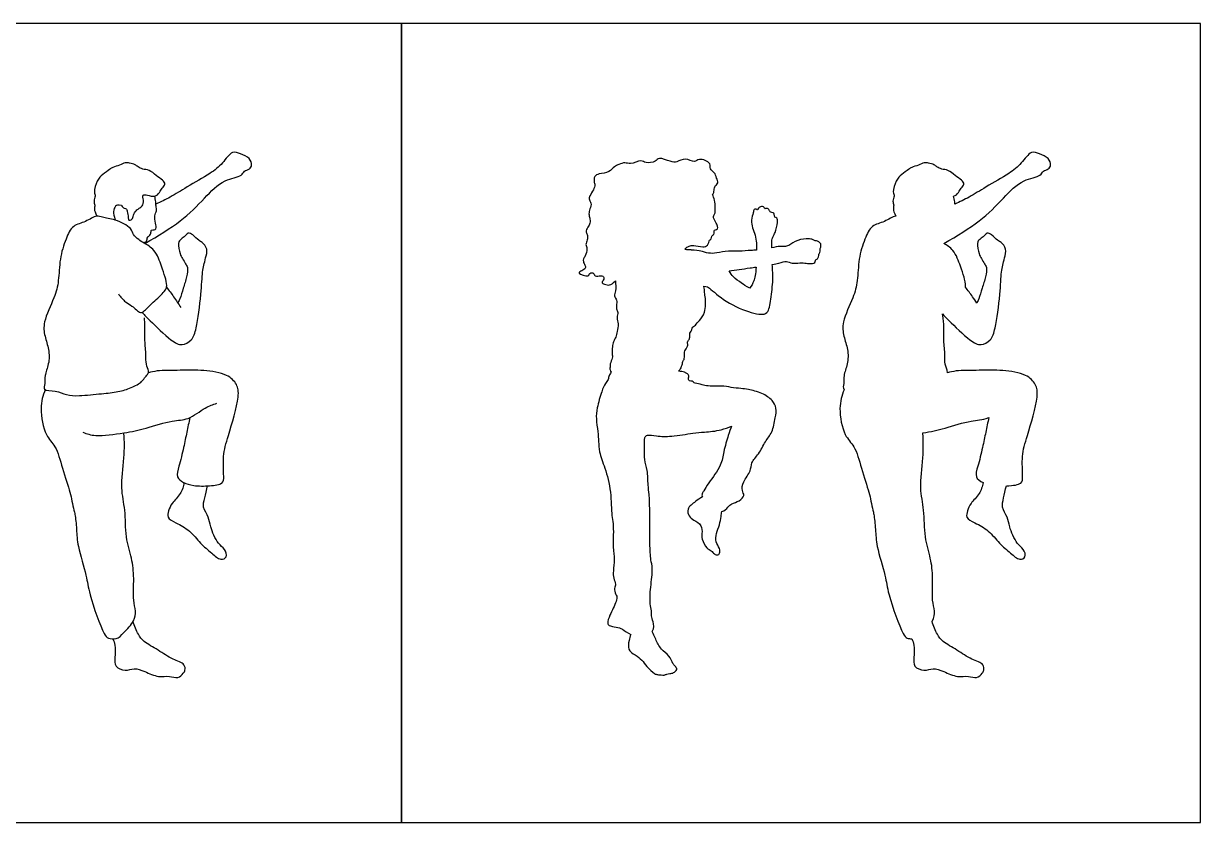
# Model space of a CAD drawing. Header units: millimetres. Extents: x 0 to 18.9, y 0.1 to 18.6.
# Drawn here: x 4.238 to 8.279, y 12.762 to 15.505 of the extents above; entities that cross this region are included whole.
import ezdxf

# ---------------------------------------------------------------- set-up
doc = ezdxf.new("R2010")
doc.units = ezdxf.units.MM
for name, color, linetype, true_color in [('AG-OUTLINE', 7, 'Continuous', 0x8000ff), ('AG-PEOPLE', 7, 'Continuous', 0x66ccff), ('X-VIEWPORT', 7, 'Continuous', 0xfb0280)]:
    doc.layers.add(name, color=color, linetype=linetype, true_color=true_color)

msp = doc.modelspace()

# ---------------------------------------------------------------- linework, layer by layer
at = {"layer": 'AG-OUTLINE'}
for points, knots in [([(6.6218, 14.9584), (6.623, 14.9631), (6.6166, 14.9748), (6.613, 14.9941), (6.5922, 15.005), (6.6019, 15.0272), (6.5565, 15.0456), (6.543, 15.0241), (6.51, 15.0468), (6.4819, 15.0275), (6.4597, 15.0301), (6.4194, 15.0478), (6.4089, 15.0295), (6.3739, 15.0237), (6.3586, 15.0398), (6.3226, 15.0189), (6.3035, 15.03), (6.2826, 15.0206), (6.2658, 15.015), (6.2502, 14.9923), (6.2151, 14.9903), (6.1973, 14.9816), (6.1965, 14.9618), (6.2013, 14.951), (6.1958, 14.9336), (6.182, 14.9144), (6.1792, 14.8993), (6.1911, 14.8839), (6.1799, 14.8643), (6.1795, 14.8485), (6.1825, 14.8376), (6.1856, 14.8187), (6.1746, 14.8069), (6.1674, 14.7886), (6.176, 14.7776), (6.1753, 14.7621), (6.1662, 14.7459), (6.1761, 14.7329), (6.1674, 14.7064), (6.1608, 14.6979), (6.1591, 14.6865), (6.1663, 14.6762), (6.1695, 14.6639), (6.1566, 14.6563), (6.1354, 14.6474), (6.1803, 14.6337), (6.1781, 14.6461), (6.1954, 14.6527), (6.1997, 14.6367), (6.2106, 14.6374), (6.2288, 14.6415), (6.2336, 14.6261), (6.2201, 14.6154), (6.2342, 14.6091), (6.2512, 14.6046), (6.2609, 14.6121), (6.2705, 14.6216)], [-21.354961, -21.354961, -21.354961, -21.354961, -21.099591, -20.819847, -20.545766, -20.28581, -19.897937, -19.625111, -19.270325, -18.926657, -18.625139, -18.235234, -17.973624, -17.622846, -17.347492, -16.972734, -16.690871, -16.40475, -16.142203, -15.826662, -15.460378, -15.195988, -14.936492, -14.723552, -14.463262, -14.156151, -13.921141, -13.665113, -13.378993, -13.133716, -12.920776, -12.65888, -12.408124, -12.143773, -11.921715, -11.680357, -11.423244, -11.185568, -10.865907, -10.655126, -10.456283, -10.23483, -10.031306, -9.789273, -9.571631, -9.219451, -9.047798, -8.819759, -8.599121, -8.404118, -8.149013, -7.93699, -7.71547, -7.510995, -7.247803, -6.990733, -6.990733, -6.990733, -6.990733]), ([(7.3985, 14.7495), (7.4449, 14.777), (7.525, 14.8246), (7.6007, 14.9032), (7.6649, 14.9708), (7.7308, 14.9784), (7.7379, 14.9999), (7.7583, 15.004), (7.7678, 15.0188), (7.7587, 15.0457), (7.7269, 15.0573), (7.6961, 15.0705), (7.6644, 15.0218), (7.6209, 14.9878), (7.5432, 14.9447), (7.4869, 14.9087), (7.4528, 14.8924), (7.4361, 14.8852)], [0.061563, 0.061563, 0.061563, 0.061563, 0.715854, 1.346626, 1.913113, 2.363412, 2.613997, 2.867146, 3.096628, 3.387588, 3.729131, 4.040104, 4.453422, 4.888492, 5.453708, 5.942122, 6.378126, 6.378126, 6.378126, 6.378126]), ([(7.4317, 14.9123), (7.4391, 14.9141), (7.4495, 14.925), (7.4564, 14.9398), (7.4716, 14.9531), (7.4583, 14.9687), (7.4371, 14.9829), (7.4137, 15.0034), (7.3912, 15.0038), (7.3743, 15.0124), (7.3651, 15.0211), (7.3456, 15.026), (7.3299, 15.0283), (7.3116, 15.018), (7.2877, 15.0123), (7.2774, 15.0035), (7.2519, 14.9869), (7.233, 14.967), (7.2211, 14.9272), (7.2304, 14.9131), (7.2206, 14.8953), (7.228, 14.8813), (7.223, 14.8674), (7.2276, 14.8562), (7.2329, 14.8435)], [3.123707, 3.123707, 3.123707, 3.123707, 3.399207, 3.653604, 3.899869, 4.142705, 4.460143, 4.79525, 5.079483, 5.337118, 5.553261, 5.821328, 6.060616, 6.338198, 6.635194, 6.860559, 7.187354, 7.517684, 7.895101, 8.131257, 8.386277, 8.617257, 8.845097, 9.088886, 9.088886, 9.088886, 9.088886]), ([(6.604, 14.9179), (6.6065, 14.9207), (6.6098, 14.9289), (6.6092, 14.946), (6.6205, 14.9537), (6.6218, 14.9584)], [-0.7033716, -0.7033716, -0.7033716, -0.7033716, -0.5088645, -0.253075, 0, 0, 0, 0]), ([(6.5094, 14.7312), (6.5133, 14.7353), (6.5233, 14.742), (6.5402, 14.7438), (6.5696, 14.7366), (6.5895, 14.7409), (6.592, 14.7629), (6.6002, 14.7651), (6.6004, 14.7759), (6.6096, 14.7802), (6.6105, 14.79), (6.6092, 14.7965), (6.6187, 14.7971), (6.6233, 14.8045), (6.6185, 14.8161), (6.6096, 14.8322), (6.6051, 14.8428), (6.6134, 14.8503), (6.6137, 14.8734), (6.6118, 14.8983), (6.6068, 14.9116), (6.604, 14.9179)], [0, 0, 0, 0, 0.254506, 0.509371, 0.852531, 1.113976, 1.382664, 1.544406, 1.730522, 1.918645, 2.107221, 2.247588, 2.419722, 2.586336, 2.80111, 3.074841, 3.270692, 3.458756, 3.751935, 4.067974, 4.351304, 4.351304, 4.351304, 4.351304]), ([(7.4361, 14.8852), (7.436, 14.8878), (7.4356, 14.8962), (7.4334, 14.9061), (7.4317, 14.9123)], [2.4561466, 2.4561466, 2.4561466, 2.4561466, 2.5748664, 2.8356524, 2.8356524, 2.8356524, 2.8356524]), ([(6.8073, 14.7348), (6.8072, 14.754), (6.8077, 14.7651), (6.8133, 14.7761), (6.8195, 14.7877), (6.8287, 14.8212), (6.827, 14.8381), (6.8163, 14.8392), (6.817, 14.8505), (6.8126, 14.8567), (6.8032, 14.8559), (6.8012, 14.8605), (6.7964, 14.8698), (6.7892, 14.8714), (6.7842, 14.8683), (6.7826, 14.8713), (6.7797, 14.8768), (6.7723, 14.8777), (6.7659, 14.8746), (6.7616, 14.872), (6.7584, 14.8631), (6.7559, 14.867), (6.7524, 14.8684), (6.7456, 14.8675), (6.7436, 14.8542), (6.7359, 14.8294), (6.7407, 14.8033), (6.7508, 14.7792), (6.7557, 14.7507), (6.7548, 14.7373), (6.7546, 14.7271)], [-7.035959, -7.035959, -7.035959, -7.035959, -6.741999, -6.535527, -6.304516, -5.928139, -5.686487, -5.512831, -5.317166, -5.151453, -4.973533, -4.840788, -4.640045, -4.475787, -4.337835, -4.237778, -4.084801, -3.920142, -3.755328, -3.607354, -3.43817, -3.335667, -3.212738, -3.067865, -2.850921, -2.527264, -2.20418, -1.879664, -1.548909, -1.239581, -1.239581, -1.239581, -1.239581]), ([(7.2329, 14.8435), (7.2225, 14.8418), (7.194, 14.822), (7.1489, 14.8141), (7.1252, 14.7636), (7.1044, 14.6966), (7.1034, 14.6215), (7.0886, 14.5632), (7.0476, 14.4825), (7.0531, 14.4318), (7.0703, 14.3868), (7.0701, 14.3364), (7.0524, 14.297), (7.0567, 14.2706), (7.0504, 14.2537), (7.0561, 14.2479)], [5.83488, 5.83488, 5.83488, 5.83488, 6.223453, 6.617509, 7.04031, 7.544281, 8.05343, 8.521473, 9.078295, 9.495386, 9.90283, 10.32255, 10.707002, 11.015991, 11.27762, 11.27762, 11.27762, 11.27762]), ([(6.8093, 14.6782), (6.8175, 14.6797), (6.84, 14.6843), (6.8574, 14.6909), (6.8773, 14.6802), (6.904, 14.6839), (6.9256, 14.6822), (6.941, 14.6804), (6.9528, 14.6805), (6.9575, 14.687), (6.9569, 14.6959), (6.9635, 14.6947), (6.9693, 14.7041), (6.9681, 14.7115), (6.9698, 14.7147), (6.9749, 14.7227), (6.9721, 14.731), (6.9765, 14.7337), (6.9765, 14.7492), (6.9723, 14.7523), (6.9652, 14.7585), (6.9559, 14.7587), (6.9471, 14.7639), (6.9324, 14.7669), (6.8951, 14.7645), (6.8673, 14.7421), (6.8511, 14.7386), (6.8373, 14.7412), (6.8178, 14.737), (6.8073, 14.7348)], [-8.089835, -8.089835, -8.089835, -8.089835, -7.927741, -7.600696, -7.324482, -7.003133, -6.711652, -6.465706, -6.261288, -6.094405, -5.928582, -5.795273, -5.598534, -5.432647, -5.316671, -5.128578, -4.958136, -4.828148, -4.595736, -4.453483, -4.269944, -4.08296, -3.89093, -3.653809, -3.276448, -2.905923, -2.666879, -2.413822, -2.157252, -2.157252, -2.157252, -2.157252]), ([(7.3932, 14.5087), (7.4002, 14.501), (7.4182, 14.4817), (7.4854, 14.4172), (7.5241, 14.3963), (7.5625, 14.4176), (7.5768, 14.4619), (7.592, 14.5733), (7.5948, 14.6493), (7.6009, 14.6747), (7.606, 14.7004), (7.6161, 14.7311), (7.5951, 14.7543), (7.5828, 14.7602), (7.5635, 14.7793), (7.5463, 14.7902), (7.5339, 14.7713), (7.5268, 14.7689), (7.5156, 14.7587), (7.5121, 14.7501), (7.5176, 14.7133), (7.527, 14.6991), (7.5375, 14.6793), (7.5469, 14.6674), (7.5422, 14.6334), (7.5301, 14.5981), (7.5201, 14.5625), (7.5151, 14.5526), (7.5116, 14.5454)], [0.060445, 0.060445, 0.060445, 0.060445, 0.372346, 0.952414, 1.33264, 1.682103, 2.07658, 2.712285, 3.228168, 3.518581, 3.81786, 4.144889, 4.452225, 4.675809, 4.983774, 5.224805, 5.476515, 5.645813, 5.863813, 6.045829, 6.395591, 6.651866, 6.922813, 7.146542, 7.478758, 7.857531, 8.213332, 8.387572, 8.387572, 8.387572, 8.387572]), ([(6.5159, 14.7278), (6.514, 14.7283), (6.5113, 14.7295), (6.5101, 14.7306), (6.5094, 14.7312)], [-0.2195973, -0.2195973, -0.2195973, -0.2195973, -0.1009388, 0, 0, 0, 0]), ([(6.5308, 14.7267), (6.5311, 14.7271), (6.5317, 14.7282), (6.5266, 14.7285), (6.5193, 14.7287), (6.5167, 14.7282), (6.5159, 14.7278)], [7.7082965, 7.7082965, 7.7082965, 7.7082965, 7.7540354, 7.8789896, 8.0634638, 8.140953, 8.140953, 8.140953, 8.140953]), ([(6.5831, 14.7179), (6.5629, 14.7249), (6.5482, 14.7268), (6.5342, 14.7267), (6.5308, 14.7267)], [-1.0174355, -1.0174355, -1.0174355, -1.0174355, -0.5917474, -0.4429842, -0.4429842, -0.4429842, -0.4429842]), ([(6.7546, 14.7271), (6.7488, 14.7267), (6.7291, 14.7257), (6.6952, 14.7224), (6.6481, 14.7245), (6.6112, 14.7141), (6.5922, 14.7165), (6.5831, 14.7179)], [-1.706757, -1.706757, -1.706757, -1.706757, -1.54096, -1.135732, -0.708203, -0.326439, 0, 0, 0, 0]), ([(7.4724, 14.5996), (7.4735, 14.6138), (7.4673, 14.6364), (7.4552, 14.6719), (7.4357, 14.7277), (7.4081, 14.7439), (7.3985, 14.7495)], [2.257321, 2.257321, 2.257321, 2.257321, 2.595661, 2.985224, 3.463606, 3.829772, 3.829772, 3.829772, 3.829772]), ([(6.5744, 14.603), (6.5859, 14.6031), (6.596, 14.595), (6.6499, 14.5457), (6.7337, 14.5118), (6.7682, 14.5055), (6.7966, 14.5084), (6.8049, 14.5611), (6.8128, 14.6252), (6.8104, 14.6575), (6.8093, 14.6782)], [-11.039357, -11.039357, -11.039357, -11.039357, -10.798636, -10.23903, -9.604917, -9.220542, -8.916572, -8.463599, -7.929387, -7.453226, -7.453226, -7.453226, -7.453226]), ([(6.6606, 14.6563), (6.6849, 14.6591), (6.7105, 14.6626), (6.7468, 14.668), (6.7538, 14.669)], [-9.0803168, -9.0803168, -9.0803168, -9.0803168, -8.5468788, -8.4226147, -8.4226147, -8.4226147, -8.4226147]), ([(6.7319, 14.5959), (6.718, 14.6032), (6.7031, 14.6147), (6.6737, 14.6338), (6.6667, 14.6481), (6.6606, 14.6563)], [-3.00098, -3.00098, -3.00098, -3.00098, -2.641606, -2.216806, -1.848176, -1.848176, -1.848176, -1.848176]), ([(6.7538, 14.669), (6.7522, 14.6442), (6.7478, 14.6216), (6.7375, 14.6037), (6.7319, 14.5959)], [-0.7931475, -0.7931475, -0.7931475, -0.7931475, -0.363127, 0, 0, 0, 0]), ([(6.2705, 14.6216), (6.2717, 14.6104), (6.2728, 14.5882), (6.2644, 14.5698), (6.2769, 14.5553), (6.2741, 14.5377), (6.2733, 14.5251), (6.2812, 14.5133), (6.2737, 14.4947), (6.2819, 14.4736), (6.2766, 14.4479), (6.2724, 14.4285), (6.2637, 14.4123), (6.2598, 14.3954), (6.2587, 14.3712), (6.2617, 14.3568), (6.2514, 14.3364), (6.2525, 14.322), (6.2512, 14.3141), (6.2562, 14.3075)], [0, 0, 0, 0, 0.36799, 0.638521, 0.895984, 1.158357, 1.380503, 1.605879, 1.875809, 2.172635, 2.494513, 2.778912, 3.044383, 3.311229, 3.619324, 3.863195, 4.156755, 4.399426, 4.60515, 4.60515, 4.60515, 4.60515]), ([(6.4867, 14.3109), (6.4893, 14.3134), (6.4943, 14.3184), (6.5014, 14.3368), (6.5012, 14.3451), (6.5098, 14.3541), (6.5058, 14.3769), (6.5105, 14.3845), (6.5215, 14.4005), (6.5159, 14.412), (6.5244, 14.4198), (6.5265, 14.4305), (6.525, 14.442), (6.5318, 14.4484), (6.5333, 14.4604), (6.5461, 14.4698), (6.5591, 14.4863), (6.582, 14.5116), (6.5804, 14.5664), (6.5752, 14.5839), (6.5767, 14.5935), (6.5744, 14.603)], [0, 0, 0, 0, 0.211052, 0.48897, 0.670192, 0.882645, 1.177883, 1.37476, 1.644001, 1.854726, 2.055036, 2.265118, 2.475843, 2.661902, 2.874065, 3.120157, 3.410869, 3.781069, 4.244833, 4.519783, 4.745986, 4.745986, 4.745986, 4.745986]), ([(7.5116, 14.5454), (7.5067, 14.5527), (7.4937, 14.5717), (7.4809, 14.5889), (7.4724, 14.5996)], [-0.6075343, -0.6075343, -0.6075343, -0.6075343, -0.3768418, 0, 0, 0, 0]), ([(7.4104, 14.3057), (7.4096, 14.3187), (7.4002, 14.3362), (7.4032, 14.3687), (7.3968, 14.416), (7.3985, 14.4643), (7.3974, 14.485), (7.3932, 14.5087)], [14.668769, 14.668769, 14.668769, 14.668769, 14.97708, 15.335452, 15.774668, 16.211887, 16.559434, 16.559434, 16.559434, 16.559434]), ([(6.2562, 14.3075), (6.2532, 14.3041), (6.2477, 14.2965), (6.2467, 14.2822), (6.2345, 14.2687), (6.2224, 14.2405), (6.2066, 14.1856), (6.2036, 14.1486), (6.2106, 14.1044), (6.2132, 14.0695), (6.2139, 14.0326), (6.2364, 13.9764), (6.2571, 13.8997), (6.2563, 13.815), (6.2654, 13.7889), (6.2612, 13.7065), (6.2683, 13.6668), (6.2629, 13.6266), (6.2623, 13.6009), (6.2744, 13.5802), (6.2648, 13.5663), (6.2701, 13.5459), (6.2772, 13.5389), (6.2742, 13.5186), (6.2513, 13.4747), (6.2421, 13.4478), (6.2483, 13.4362), (6.2743, 13.4329), (6.2954, 13.4271), (6.3116, 13.4119), (6.3233, 13.4077)], [0, 0, 0, 0, 0.228938, 0.456612, 0.710924, 1.056591, 1.526421, 1.911737, 2.322256, 2.690191, 3.059805, 3.536862, 4.108586, 4.665507, 5.003098, 5.554463, 5.965934, 6.352043, 6.668613, 6.95359, 7.196347, 7.469615, 7.655975, 7.919686, 8.368717, 8.693682, 8.888776, 9.195836, 9.493004, 9.844825, 9.844825, 9.844825, 9.844825]), ([(6.6358, 13.8292), (6.6454, 13.8312), (6.6569, 13.8455), (6.67, 13.8573), (6.6959, 13.864), (6.7161, 13.8846), (6.7035, 13.9016), (6.7079, 13.9333), (6.7373, 13.9674), (6.7352, 13.9987), (6.7646, 14.027), (6.7841, 14.0707), (6.8107, 14.1004), (6.8193, 14.1508), (6.8252, 14.1845), (6.8096, 14.2127), (6.7751, 14.2376), (6.727, 14.2489), (6.7025, 14.2519), (6.6663, 14.2553), (6.6352, 14.2624), (6.5765, 14.2583), (6.5634, 14.2687), (6.5393, 14.2691), (6.5353, 14.2785), (6.5236, 14.2764), (6.5191, 14.2883), (6.5257, 14.2963), (6.5148, 14.3038), (6.5076, 14.3096), (6.4954, 14.3109), (6.4867, 14.3109)], [3.542391, 3.542391, 3.542391, 3.542391, 3.852265, 4.114564, 4.436782, 4.742286, 4.998822, 5.339216, 5.750625, 6.083103, 6.468235, 6.897878, 7.290003, 7.729392, 8.088904, 8.423778, 8.829735, 9.262512, 9.57696, 9.938506, 10.308289, 10.771637, 11.029168, 11.315991, 11.494163, 11.685581, 11.882953, 12.060404, 12.263203, 12.453915, 12.738, 12.738, 12.738, 12.738]), ([(7.613, 13.9175), (7.6376, 13.919), (7.6679, 13.9222), (7.6697, 13.9526), (7.6646, 14.0244), (7.6847, 14.0878), (7.7238, 14.2207), (7.7167, 14.2665), (7.6799, 14.3039), (7.5981, 14.3162), (7.5233, 14.3138), (7.4411, 14.3144), (7.4204, 14.3083), (7.4104, 14.3057)], [2.742597, 2.742597, 2.742597, 2.742597, 3.135178, 3.427186, 3.920175, 4.433499, 5.128036, 5.522066, 5.92615, 6.458828, 6.995035, 7.525334, 7.858282, 7.858282, 7.858282, 7.858282]), ([(7.0561, 14.2479), (7.0478, 14.2274), (7.0353, 14.1852), (7.0534, 14.0894), (7.0945, 14.0546), (7.1143, 13.9785), (7.1414, 13.8974), (7.1474, 13.8674), (7.1545, 13.8335), (7.1588, 13.8191), (7.1645, 13.764), (7.1657, 13.7102), (7.2001, 13.6063), (7.2041, 13.5492), (7.2548, 13.4101), (7.2686, 13.3953), (7.2826, 13.3922), (7.2883, 13.392)], [0, 0, 0, 0, 0.481432, 1.043939, 1.466751, 1.988652, 2.533828, 2.867409, 3.198637, 3.434252, 3.854688, 4.309437, 4.904813, 5.39538, 6.094822, 6.368875, 6.55222, 6.55222, 6.55222, 6.55222]), ([(7.3258, 14.0996), (7.3539, 14.1042), (7.3998, 14.1131), (7.4915, 14.1445), (7.5288, 14.1426), (7.5526, 14.1521)], [0.979052, 0.979052, 0.979052, 0.979052, 1.518137, 2.105125, 2.558972, 2.558972, 2.558972, 2.558972]), ([(7.5526, 14.1521), (7.5491, 14.1353), (7.5419, 14.1011), (7.5313, 14.0502), (7.5165, 13.9868), (7.5031, 13.9474), (7.5214, 13.9344), (7.5328, 13.9286)], [0, 0, 0, 0, 0.42824, 0.86409, 1.351875, 1.712993, 2.029549, 2.029549, 2.029549, 2.029549]), ([(6.3969, 13.4175), (6.4055, 13.4291), (6.3997, 13.4521), (6.3937, 13.4711), (6.3958, 13.4893), (6.3879, 13.5141), (6.3908, 13.5699), (6.4003, 13.6339), (6.3907, 13.6648), (6.3885, 13.7225), (6.3885, 13.8311), (6.3876, 13.8874), (6.3818, 13.9204), (6.3821, 13.9708), (6.3687, 14.0078), (6.3722, 14.0412), (6.3688, 14.0834), (6.38, 14.0943), (6.4151, 14.0877), (6.4632, 14.0861), (6.5371, 14.0994), (6.5752, 14.102), (6.6293, 14.1066), (6.6583, 14.1185), (6.6692, 14.1229)], [10.652973, 10.652973, 10.652973, 10.652973, 10.988352, 11.280766, 11.539163, 11.852452, 12.330821, 12.83887, 13.187381, 13.663731, 14.332955, 14.805287, 15.16668, 15.611748, 16.004761, 16.37856, 16.779739, 16.993994, 17.350785, 17.806285, 18.347951, 18.74824, 19.229856, 19.55545, 19.55545, 19.55545, 19.55545]), ([(6.6692, 14.1229), (6.6652, 14.1124), (6.6578, 14.0914), (6.6409, 14.0335), (6.6362, 13.9874), (6.5916, 13.9299), (6.575, 13.9013), (6.5686, 13.8918), (6.567, 13.8834), (6.5694, 13.88)], [0, 0, 0, 0, 0.364627, 0.842478, 1.278491, 1.810052, 2.166813, 2.375596, 2.57347, 2.57347, 2.57347, 2.57347]), ([(7.3581, 13.4524), (7.3651, 13.4657), (7.3683, 13.4888), (7.3561, 13.5257), (7.3622, 13.6018), (7.3541, 13.6695), (7.33, 13.742), (7.3329, 13.8351), (7.3129, 13.9111), (7.329, 14.0077), (7.3278, 14.0881), (7.3262, 14.0961), (7.3258, 14.0996)], [7.42464, 7.42464, 7.42464, 7.42464, 7.771649, 8.135085, 8.647903, 9.14127, 9.656232, 10.222371, 10.744844, 11.345545, 11.860542, 12.053005, 12.053005, 12.053005, 12.053005]), ([(7.5328, 13.9286), (7.5303, 13.9155), (7.5232, 13.8892), (7.4897, 13.8589), (7.4798, 13.8336), (7.4719, 13.807), (7.5073, 13.7896), (7.554, 13.7651), (7.5872, 13.7196), (7.6264, 13.6882), (7.6563, 13.6607), (7.6828, 13.6716), (7.6725, 13.7034), (7.6473, 13.718), (7.6215, 13.7778), (7.6194, 13.809), (7.5943, 13.8447), (7.6041, 13.8747), (7.6093, 13.9036), (7.613, 13.9175)], [0, 0, 0, 0, 0.373208, 0.762377, 1.073043, 1.349531, 1.692039, 2.126312, 2.567334, 2.992419, 3.354212, 3.612894, 3.912783, 4.237084, 4.701313, 5.041217, 5.389888, 5.723148, 6.074617, 6.074617, 6.074617, 6.074617]), ([(6.5694, 13.88), (6.561, 13.8752), (6.5466, 13.8641), (6.514, 13.8409), (6.5227, 13.8122), (6.5391, 13.8), (6.5691, 13.7841), (6.5677, 13.7534), (6.5666, 13.7354), (6.582, 13.7016), (6.6003, 13.6959), (6.6089, 13.6834), (6.6225, 13.6786), (6.6303, 13.6861), (6.6292, 13.7041), (6.6137, 13.7247), (6.6158, 13.7551), (6.6291, 13.783), (6.6329, 13.8122), (6.635, 13.8236), (6.6358, 13.8292)], [0, 0, 0, 0, 0.334942, 0.708169, 1.012546, 1.296535, 1.643204, 1.965704, 2.239255, 2.60394, 2.868522, 3.106116, 3.326641, 3.506491, 3.757894, 4.06992, 4.40307, 4.753035, 5.086979, 5.343856, 5.343856, 5.343856, 5.343856]), ([(6.3233, 13.4077), (6.3207, 13.4008), (6.3176, 13.387), (6.3106, 13.3536), (6.3392, 13.337), (6.3626, 13.3202), (6.3766, 13.297), (6.4042, 13.2719), (6.4145, 13.2693), (6.4278, 13.2688), (6.4379, 13.2671), (6.447, 13.2721), (6.4654, 13.2741), (6.4693, 13.2757), (6.4861, 13.2867), (6.4747, 13.2993), (6.4666, 13.3073), (6.4559, 13.3366), (6.426, 13.3545), (6.4089, 13.3912), (6.4005, 13.4085), (6.3969, 13.4175)], [0, 0, 0, 0, 0.293166, 0.63171, 0.969304, 1.301675, 1.633209, 2.004794, 2.206055, 2.428583, 2.622593, 2.825691, 3.085338, 3.229688, 3.47597, 3.697036, 3.913351, 4.247262, 4.614161, 5.002923, 5.338878, 5.338878, 5.338878, 5.338878]), ([(7.2883, 13.392), (7.2914, 13.3852), (7.2978, 13.371), (7.2957, 13.3283), (7.2926, 13.2959), (7.3312, 13.2796), (7.3619, 13.294), (7.3984, 13.2805), (7.4443, 13.2583), (7.4818, 13.2675), (7.5109, 13.2541), (7.5308, 13.2741), (7.5368, 13.2843), (7.5363, 13.3089), (7.4907, 13.3207), (7.4453, 13.3541), (7.3941, 13.3811), (7.3751, 13.407), (7.3614, 13.4368), (7.3581, 13.4524)], [0, 0, 0, 0, 0.279942, 0.664707, 0.984788, 1.328725, 1.662016, 2.022505, 2.441297, 2.801621, 3.116075, 3.404501, 3.610176, 3.864196, 4.24641, 4.70441, 5.145549, 5.478195, 5.885783, 5.885783, 5.885783, 5.885783])]:
    msp.add_open_spline(points, degree=3, knots=knots, dxfattribs=at)
at = {"layer": 'AG-PEOPLE'}
for points, knots in [([(4.6553, 14.7495), (4.7017, 14.777), (4.7818, 14.8246), (4.8575, 14.9032), (4.9217, 14.9708), (4.9876, 14.9784), (4.9947, 14.9999), (5.0151, 15.004), (5.0246, 15.0188), (5.0155, 15.0457), (4.9837, 15.0573), (4.9529, 15.0705), (4.9212, 15.0218), (4.8777, 14.9878), (4.8, 14.9447), (4.7437, 14.9087), (4.7096, 14.8924), (4.6929, 14.8852)], [0.061563, 0.061563, 0.061563, 0.061563, 0.715854, 1.346626, 1.913113, 2.363412, 2.613997, 2.867146, 3.096628, 3.387588, 3.729131, 4.040104, 4.453422, 4.888492, 5.453708, 5.942122, 6.378126, 6.378126, 6.378126, 6.378126]), ([(4.5747, 14.88), (4.577, 14.8763), (4.5833, 14.8697), (4.5924, 14.8703), (4.5946, 14.8583), (4.5984, 14.8415), (4.5981, 14.8285), (4.6103, 14.8297), (4.615, 14.8431), (4.6198, 14.86), (4.6349, 14.8709), (4.6478, 14.8775), (4.6516, 14.8976), (4.645, 14.919), (4.6652, 14.9162), (4.6899, 14.9078), (4.7063, 14.925), (4.7132, 14.9398), (4.7284, 14.9531), (4.7151, 14.9687), (4.6939, 14.9829), (4.6705, 15.0034), (4.648, 15.0038), (4.6311, 15.0124), (4.6219, 15.0211), (4.6024, 15.026), (4.5867, 15.0283), (4.5684, 15.018), (4.5445, 15.0123), (4.5342, 15.0035), (4.5087, 14.9869), (4.4898, 14.967), (4.4779, 14.9272), (4.4872, 14.9131), (4.4774, 14.8953), (4.4848, 14.8813), (4.4798, 14.8674), (4.4844, 14.8562), (4.4897, 14.8435)], [0, 0, 0, 0, 0.2167, 0.378701, 0.571054, 0.832251, 1.027344, 1.196929, 1.416683, 1.669464, 1.923886, 2.145021, 2.41263, 2.661397, 2.889607, 3.194292, 3.466532, 3.717919, 3.96127, 4.201233, 4.514915, 4.846056, 5.126926, 5.381512, 5.595097, 5.859992, 6.09645, 6.370747, 6.664228, 6.886926, 7.209855, 7.536276, 7.909227, 8.142588, 8.394591, 8.622837, 8.847981, 9.088886, 9.088886, 9.088886, 9.088886]), ([(4.6488, 14.7533), (4.6529, 14.7536), (4.663, 14.7554), (4.6622, 14.7736), (4.6741, 14.7772), (4.6761, 14.7905), (4.677, 14.7978), (4.6876, 14.7953), (4.6951, 14.8004), (4.6919, 14.8206), (4.6859, 14.8453), (4.6967, 14.8618), (4.6927, 14.878), (4.6931, 14.8933), (4.6902, 14.9061), (4.6885, 14.9123)], [0, 0, 0, 0, 0.205132, 0.431288, 0.622193, 0.832063, 0.971808, 1.148502, 1.30461, 1.561709, 1.861219, 2.111, 2.342933, 2.574866, 2.835652, 2.835652, 2.835652, 2.835652]), ([(4.5747, 14.88), (4.5629, 14.8839), (4.5521, 14.8787), (4.5459, 14.8597), (4.5482, 14.8444), (4.5535, 14.83)], [0, 0, 0, 0, 0.323915, 0.711206, 1.105703, 1.105703, 1.105703, 1.105703]), ([(4.5645, 14.5767), (4.5711, 14.5665), (4.5879, 14.5468), (4.6105, 14.5386), (4.6391, 14.5058), (4.6553, 14.5209), (4.6833, 14.5481), (4.7232, 14.5832), (4.7327, 14.6049), (4.7241, 14.6364), (4.712, 14.6719), (4.6919, 14.7293), (4.6526, 14.7506), (4.6341, 14.7625), (4.6136, 14.7802), (4.6093, 14.8049), (4.554, 14.8337), (4.5102, 14.8381), (4.489, 14.8486), (4.4508, 14.822), (4.4057, 14.8141), (4.382, 14.7636), (4.3612, 14.6966), (4.3602, 14.6215), (4.3454, 14.5632), (4.3044, 14.4825), (4.3099, 14.4318), (4.3271, 14.3868), (4.3269, 14.3364), (4.3092, 14.297), (4.3135, 14.2706), (4.3032, 14.243), (4.3512, 14.2466), (4.3853, 14.2278), (4.4311, 14.2259), (4.5067, 14.2342), (4.5619, 14.2396), (4.6073, 14.253), (4.6452, 14.2732), (4.6557, 14.2922), (4.6666, 14.3013), (4.6692, 14.3133), (4.657, 14.3362), (4.66, 14.3687), (4.6536, 14.416), (4.6553, 14.4643), (4.6542, 14.485), (4.6538, 14.4951)], [0, 0, 0, 0, 0.356189, 0.657955, 1.016374, 1.24957, 1.627853, 2.059179, 2.333661, 2.655575, 3.026225, 3.481383, 3.864532, 4.144142, 4.437371, 4.719626, 5.173954, 5.569763, 5.83488, 6.220578, 6.611718, 7.031392, 7.531634, 8.037016, 8.501597, 9.054299, 9.468304, 9.872734, 10.289349, 10.670957, 10.977659, 11.237353, 11.596835, 11.971267, 12.36527, 12.881331, 13.325524, 13.731812, 14.112154, 14.381109, 14.594285, 14.786841, 15.075898, 15.411889, 15.823676, 16.233591, 16.559434, 16.559434, 16.559434, 16.559434]), ([(4.6458, 14.5133), (4.6547, 14.5034), (4.6718, 14.4848), (4.7422, 14.4172), (4.7809, 14.3963), (4.8193, 14.4176), (4.8336, 14.4619), (4.8488, 14.5733), (4.8516, 14.6493), (4.8577, 14.6747), (4.8628, 14.7004), (4.8729, 14.7311), (4.8519, 14.7543), (4.8396, 14.7602), (4.8203, 14.7793), (4.8031, 14.7902), (4.7907, 14.7713), (4.7836, 14.7689), (4.7724, 14.7587), (4.7689, 14.7501), (4.7744, 14.7133), (4.7838, 14.6991), (4.7943, 14.6793), (4.8037, 14.6674), (4.799, 14.6334), (4.7869, 14.5981), (4.7769, 14.5625), (4.7719, 14.5526), (4.7684, 14.5454)], [0, 0, 0, 0, 0.372346, 0.952414, 1.33264, 1.682103, 2.07658, 2.712285, 3.228168, 3.518581, 3.81786, 4.144889, 4.452225, 4.675809, 4.983774, 5.224805, 5.476515, 5.645813, 5.863813, 6.045829, 6.395591, 6.651866, 6.922813, 7.146542, 7.478758, 7.857531, 8.213332, 8.387572, 8.387572, 8.387572, 8.387572]), ([(4.7292, 14.5996), (4.7377, 14.5889), (4.754, 14.5671), (4.7705, 14.5424), (4.7784, 14.5298)], [0, 0, 0, 0, 0.3768418, 0.7704973, 0.7704973, 0.7704973, 0.7704973]), ([(4.8094, 14.1521), (4.8059, 14.1353), (4.7987, 14.1011), (4.7881, 14.0502), (4.7733, 13.9868), (4.7599, 13.9474), (4.788, 13.9273), (4.8235, 13.9165), (4.875, 13.9169), (4.9247, 13.9222), (4.9265, 13.9526), (4.9214, 14.0244), (4.9415, 14.0878), (4.9806, 14.2207), (4.9735, 14.2665), (4.9367, 14.3039), (4.8549, 14.3162), (4.7801, 14.3138), (4.6979, 14.3144), (4.6772, 14.3083), (4.6672, 14.3057)], [0, 0, 0, 0, 0.423034, 0.853585, 1.33544, 1.692169, 2.004876, 2.364582, 2.799391, 3.187614, 3.47638, 3.963896, 4.471521, 5.158347, 5.548002, 5.9476, 6.474364, 7.004619, 7.529031, 7.858282, 7.858282, 7.858282, 7.858282]), ([(4.3129, 14.2479), (4.3046, 14.2274), (4.2921, 14.1852), (4.3102, 14.0894), (4.3513, 14.0546), (4.3711, 13.9785), (4.3982, 13.8974), (4.4042, 13.8674), (4.4113, 13.8335), (4.4156, 13.8191), (4.4213, 13.764), (4.4225, 13.7102), (4.4569, 13.6063), (4.4609, 13.5492), (4.5116, 13.4101), (4.5268, 13.3938), (4.5598, 13.3889), (4.583, 13.414), (4.62, 13.4518), (4.6251, 13.4888), (4.6129, 13.5257), (4.619, 13.6018), (4.6109, 13.6695), (4.5868, 13.742), (4.5897, 13.8351), (4.5697, 13.9111), (4.5858, 14.0077), (4.5846, 14.0881), (4.583, 14.0961), (4.5826, 14.0996)], [0, 0, 0, 0, 0.481432, 1.043939, 1.466751, 1.988652, 2.533828, 2.867409, 3.198637, 3.434252, 3.854688, 4.309437, 4.904813, 5.39538, 6.094822, 6.368875, 6.675789, 7.016171, 7.443153, 7.788774, 8.150756, 8.661523, 9.152916, 9.665818, 10.229694, 10.750077, 11.348375, 11.861311, 12.053005, 12.053005, 12.053005, 12.053005]), ([(4.4419, 14.1015), (4.4562, 14.0964), (4.4858, 14.0852), (4.5862, 14.0994), (4.6566, 14.1131), (4.7483, 14.1445), (4.8037, 14.1416), (4.8614, 14.1881), (4.8886, 14.1966), (4.9021, 14.2015)], [0, 0, 0, 0, 0.399074, 0.979052, 1.500886, 2.069091, 2.508415, 2.997743, 3.385154, 3.385154, 3.385154, 3.385154]), ([(4.7896, 13.9286), (4.7871, 13.9155), (4.78, 13.8892), (4.7465, 13.8589), (4.7366, 13.8336), (4.7287, 13.807), (4.7641, 13.7896), (4.8108, 13.7651), (4.844, 13.7196), (4.8832, 13.6882), (4.9131, 13.6607), (4.9396, 13.6716), (4.9293, 13.7034), (4.9041, 13.718), (4.8783, 13.7778), (4.8762, 13.809), (4.8511, 13.8447), (4.8609, 13.8747), (4.8661, 13.9036), (4.8698, 13.9175)], [0, 0, 0, 0, 0.373208, 0.762377, 1.073043, 1.349531, 1.692039, 2.126312, 2.567334, 2.992419, 3.354212, 3.612894, 3.912783, 4.237084, 4.701313, 5.041217, 5.389888, 5.723148, 6.074617, 6.074617, 6.074617, 6.074617]), ([(4.5451, 13.392), (4.5482, 13.3852), (4.5546, 13.371), (4.5525, 13.3283), (4.5494, 13.2959), (4.588, 13.2796), (4.6187, 13.294), (4.6552, 13.2805), (4.7011, 13.2583), (4.7386, 13.2675), (4.7677, 13.2541), (4.7876, 13.2741), (4.7936, 13.2843), (4.7931, 13.3089), (4.7475, 13.3207), (4.7021, 13.3541), (4.6509, 13.3811), (4.6319, 13.407), (4.6182, 13.4368), (4.6149, 13.4524)], [0, 0, 0, 0, 0.279942, 0.664707, 0.984788, 1.328725, 1.662016, 2.022505, 2.441297, 2.801621, 3.116075, 3.404501, 3.610176, 3.864196, 4.24641, 4.70441, 5.145549, 5.478195, 5.885783, 5.885783, 5.885783, 5.885783])]:
    msp.add_open_spline(points, degree=3, knots=knots, dxfattribs=at)
at = {"layer": 'X-VIEWPORT'}
for points in [[(2.793, 15.5051), (2.793, 12.7619), (5.5362, 12.7619), (5.5362, 15.5051)], [(5.5362, 15.5051), (5.5362, 12.7619), (8.2794, 12.7619), (8.2794, 15.5051)]]:
    msp.add_lwpolyline(points, close=True, dxfattribs=at)

doc.saveas('drawing.dxf')
